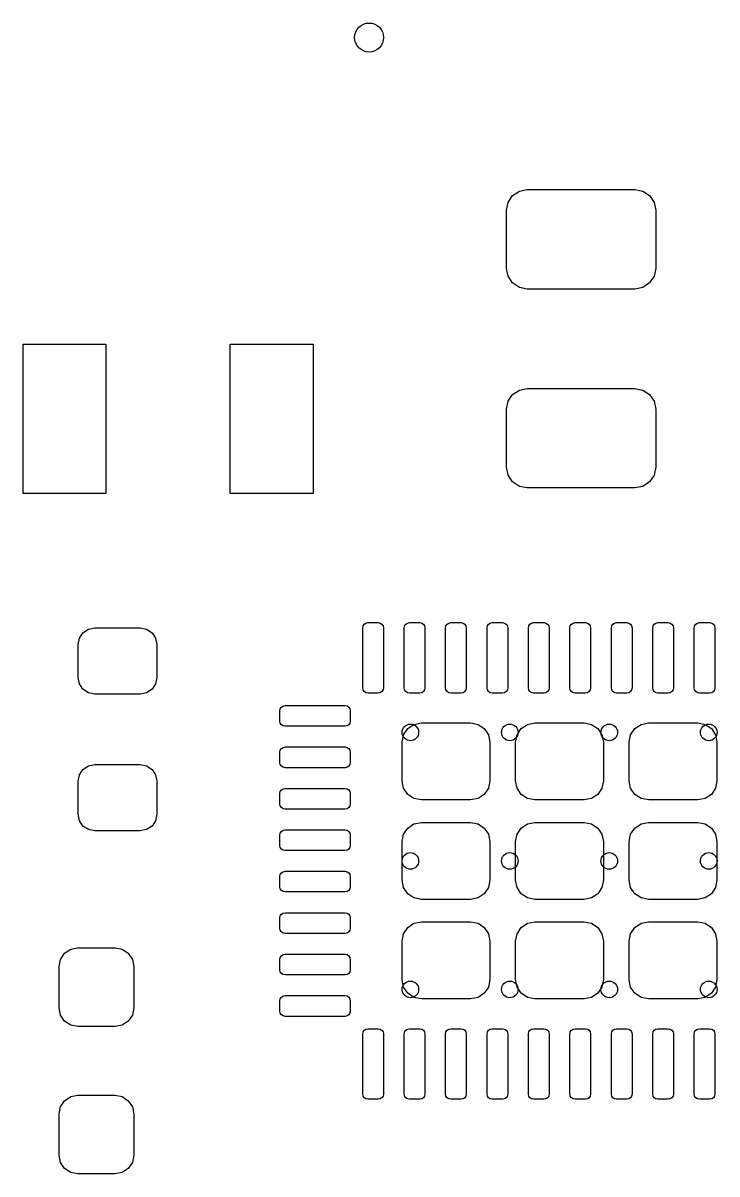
# Model space of a CAD drawing. Extents: x 4.96 to 6.65, y -4.14 to -2.94.
# Drawn here: x 5.266 to 5.596, y -3.489 to -2.943 of the extents above; entities that cross this region are included whole.
import ezdxf

# ---------------------------------------------------------------- set-up
doc = ezdxf.new("R2010")
doc.units = 0
doc.header["$MEASUREMENT"] = 0
doc.layers.add('BLACK', color=7, linetype='CONTINUOUS')

msp = doc.modelspace()

# ---------------------------------------------------------------- linework, layer by layer
at = {"layer": 'BLACK', "linetype": 'CONTINUOUS'}
for p, q in [((5.49901, -3.02476), (5.5022, -3.02263)), ((5.5022, -3.02263), (5.50597, -3.02188)), ((5.50597, -3.02188), (5.55715, -3.02188)), ((5.55715, -3.02188), (5.56092, -3.02263)), ((5.56092, -3.02263), (5.56411, -3.02476)), ((5.49613, -3.03172), (5.49688, -3.02796)), ((5.49688, -3.02796), (5.49901, -3.02476)), ((5.56411, -3.02476), (5.56624, -3.02796)), ((5.56624, -3.02796), (5.56699, -3.03172)), ((5.49613, -3.05928), (5.49613, -3.03172)), ((5.56699, -3.03172), (5.56699, -3.05928)), ((5.49688, -3.06305), (5.49613, -3.05928)), ((5.56699, -3.05928), (5.56624, -3.06305)), ((5.49901, -3.06624), (5.49688, -3.06305)), ((5.5022, -3.06838), (5.49901, -3.06624)), ((5.56411, -3.06624), (5.56092, -3.06838)), ((5.56624, -3.06305), (5.56411, -3.06624)), ((5.50597, -3.06913), (5.5022, -3.06838)), ((5.55715, -3.06913), (5.50597, -3.06913)), ((5.56092, -3.06838), (5.55715, -3.06913)), ((5.2664, -3.16618), (5.2664, -3.09531)), ((5.2664, -3.09531), (5.30577, -3.09531)), ((5.30577, -3.09531), (5.30577, -3.16618)), ((5.36483, -3.16618), (5.36483, -3.09531)), ((5.36483, -3.09531), (5.4042, -3.09531)), ((5.4042, -3.09531), (5.4042, -3.16618)), ((5.49688, -3.12245), (5.49901, -3.11925)), ((5.49901, -3.11925), (5.5022, -3.11712)), ((5.5022, -3.11712), (5.50597, -3.11637)), ((5.50597, -3.11637), (5.55715, -3.11637)), ((5.55715, -3.11637), (5.56092, -3.11712)), ((5.56092, -3.11712), (5.56411, -3.11925)), ((5.56411, -3.11925), (5.56624, -3.12245)), ((5.49613, -3.12621), (5.49688, -3.12245)), ((5.49613, -3.15377), (5.49613, -3.12621)), ((5.56624, -3.12245), (5.56699, -3.12621)), ((5.56699, -3.12621), (5.56699, -3.15377)), ((5.49688, -3.15754), (5.49613, -3.15377)), ((5.56699, -3.15377), (5.56624, -3.15754)), ((5.49901, -3.16073), (5.49688, -3.15754)), ((5.56624, -3.15754), (5.56411, -3.16073)), ((5.5022, -3.16286), (5.49901, -3.16073)), ((5.50597, -3.16361), (5.5022, -3.16286)), ((5.55715, -3.16361), (5.50597, -3.16361)), ((5.56092, -3.16286), (5.55715, -3.16361)), ((5.56411, -3.16073), (5.56092, -3.16286)), ((5.30577, -3.16618), (5.2664, -3.16618)), ((5.4042, -3.16618), (5.36483, -3.16618)), ((5.2949, -3.23235), (5.29746, -3.23064)), ((5.29746, -3.23064), (5.30047, -3.23004)), ((5.30047, -3.23004), (5.32213, -3.23004)), ((5.32213, -3.23004), (5.32514, -3.23064)), ((5.32514, -3.23064), (5.32769, -3.23235)), ((5.4278, -3.23002), (5.42798, -3.22908)), ((5.4278, -3.25856), (5.4278, -3.23002)), ((5.42798, -3.22908), (5.42852, -3.22828)), ((5.42852, -3.22828), (5.42931, -3.22775)), ((5.42931, -3.22775), (5.43026, -3.22756)), ((5.43026, -3.22756), (5.43518, -3.22756)), ((5.43518, -3.22756), (5.43612, -3.22775)), ((5.43612, -3.22775), (5.43692, -3.22828)), ((5.43692, -3.22828), (5.43745, -3.22908)), ((5.43745, -3.22908), (5.43764, -3.23002)), ((5.43764, -3.23002), (5.43764, -3.25856)), ((5.44748, -3.23002), (5.44767, -3.22908)), ((5.44748, -3.25856), (5.44748, -3.23002)), ((5.44767, -3.22908), (5.4482, -3.22828)), ((5.4482, -3.22828), (5.449, -3.22775)), ((5.449, -3.22775), (5.44994, -3.22756)), ((5.44994, -3.22756), (5.45486, -3.22756)), ((5.45486, -3.22756), (5.4558, -3.22775)), ((5.4558, -3.22775), (5.4566, -3.22828)), ((5.4566, -3.22828), (5.45714, -3.22908)), ((5.45714, -3.22908), (5.45732, -3.23002)), ((5.45732, -3.23002), (5.45732, -3.25856)), ((5.46717, -3.23002), (5.46735, -3.22908)), ((5.46717, -3.25856), (5.46717, -3.23002)), ((5.46735, -3.22908), (5.46789, -3.22828)), ((5.46789, -3.22828), (5.46868, -3.22775)), ((5.46868, -3.22775), (5.46963, -3.22756)), ((5.46963, -3.22756), (5.47455, -3.22756)), ((5.47455, -3.22756), (5.47549, -3.22775)), ((5.47549, -3.22775), (5.47629, -3.22828)), ((5.47629, -3.22828), (5.47682, -3.22908)), ((5.47682, -3.22908), (5.47701, -3.23002)), ((5.47701, -3.23002), (5.47701, -3.25856)), ((5.48685, -3.23002), (5.48704, -3.22908)), ((5.48685, -3.25856), (5.48685, -3.23002)), ((5.48704, -3.22908), (5.48757, -3.22828)), ((5.48757, -3.22828), (5.48837, -3.22775)), ((5.48837, -3.22775), (5.48931, -3.22756)), ((5.48931, -3.22756), (5.49423, -3.22756)), ((5.49423, -3.22756), (5.49517, -3.22775)), ((5.49517, -3.22775), (5.49597, -3.22828)), ((5.49597, -3.22828), (5.49651, -3.22908)), ((5.49651, -3.22908), (5.49669, -3.23002)), ((5.49669, -3.23002), (5.49669, -3.25856)), ((5.50654, -3.23002), (5.50672, -3.22908)), ((5.50654, -3.25856), (5.50654, -3.23002)), ((5.50672, -3.22908), (5.50726, -3.22828)), ((5.50726, -3.22828), (5.50805, -3.22775)), ((5.50805, -3.22775), (5.509, -3.22756)), ((5.509, -3.22756), (5.51392, -3.22756)), ((5.51392, -3.22756), (5.51486, -3.22775)), ((5.51486, -3.22775), (5.51566, -3.22828)), ((5.51566, -3.22828), (5.51619, -3.22908)), ((5.51619, -3.22908), (5.51638, -3.23002)), ((5.51638, -3.23002), (5.51638, -3.25856)), ((5.52622, -3.23002), (5.52641, -3.22908)), ((5.52622, -3.25856), (5.52622, -3.23002)), ((5.52641, -3.22908), (5.52694, -3.22828)), ((5.52694, -3.22828), (5.52774, -3.22775)), ((5.52774, -3.22775), (5.52868, -3.22756)), ((5.52868, -3.22756), (5.5336, -3.22756)), ((5.5336, -3.22756), (5.53454, -3.22775)), ((5.53454, -3.22775), (5.53534, -3.22828)), ((5.53534, -3.22828), (5.53588, -3.22908)), ((5.53588, -3.22908), (5.53606, -3.23002)), ((5.53606, -3.23002), (5.53606, -3.25856)), ((5.54591, -3.23002), (5.54609, -3.22908)), ((5.54591, -3.25856), (5.54591, -3.23002)), ((5.54609, -3.22908), (5.54663, -3.22828)), ((5.54663, -3.22828), (5.54742, -3.22775)), ((5.54742, -3.22775), (5.54837, -3.22756)), ((5.54837, -3.22756), (5.55329, -3.22756)), ((5.55329, -3.22756), (5.55423, -3.22775)), ((5.55423, -3.22775), (5.55503, -3.22828)), ((5.55503, -3.22828), (5.55556, -3.22908)), ((5.55556, -3.22908), (5.55575, -3.23002)), ((5.55575, -3.23002), (5.55575, -3.25856)), ((5.56559, -3.23002), (5.56578, -3.22908)), ((5.56559, -3.25856), (5.56559, -3.23002)), ((5.56578, -3.22908), (5.56631, -3.22828)), ((5.56631, -3.22828), (5.56711, -3.22775)), ((5.56711, -3.22775), (5.56805, -3.22756)), ((5.56805, -3.22756), (5.57297, -3.22756)), ((5.57297, -3.22756), (5.57391, -3.22775)), ((5.57391, -3.22775), (5.57471, -3.22828)), ((5.57471, -3.22828), (5.57525, -3.22908)), ((5.57525, -3.22908), (5.57543, -3.23002)), ((5.57543, -3.23002), (5.57543, -3.25856)), ((5.58528, -3.23002), (5.58546, -3.22908)), ((5.58528, -3.25856), (5.58528, -3.23002)), ((5.58546, -3.22908), (5.586, -3.22828)), ((5.586, -3.22828), (5.58679, -3.22775)), ((5.58679, -3.22775), (5.58774, -3.22756)), ((5.58774, -3.22756), (5.59266, -3.22756)), ((5.59266, -3.22756), (5.5936, -3.22775)), ((5.5936, -3.22775), (5.5944, -3.22828)), ((5.5944, -3.22828), (5.59493, -3.22908)), ((5.59493, -3.22908), (5.59512, -3.23002)), ((5.59512, -3.23002), (5.59512, -3.25856)), ((5.2926, -3.23791), (5.2932, -3.2349)), ((5.2932, -3.2349), (5.2949, -3.23235)), ((5.32769, -3.23235), (5.3294, -3.2349)), ((5.3294, -3.2349), (5.33, -3.23791)), ((5.2926, -3.25366), (5.2926, -3.23791)), ((5.33, -3.23791), (5.33, -3.25366)), ((5.2932, -3.25667), (5.2926, -3.25366)), ((5.2949, -3.25923), (5.2932, -3.25667)), ((5.3294, -3.25667), (5.32769, -3.25923)), ((5.33, -3.25366), (5.3294, -3.25667)), ((5.29746, -3.26094), (5.2949, -3.25923)), ((5.30047, -3.26154), (5.29746, -3.26094)), ((5.32213, -3.26154), (5.30047, -3.26154)), ((5.32514, -3.26094), (5.32213, -3.26154)), ((5.32769, -3.25923), (5.32514, -3.26094)), ((5.42798, -3.2595), (5.4278, -3.25856)), ((5.42852, -3.2603), (5.42798, -3.2595)), ((5.42931, -3.26084), (5.42852, -3.2603)), ((5.43026, -3.26102), (5.42931, -3.26084)), ((5.43518, -3.26102), (5.43026, -3.26102)), ((5.43612, -3.26084), (5.43518, -3.26102)), ((5.43692, -3.2603), (5.43612, -3.26084)), ((5.43745, -3.2595), (5.43692, -3.2603)), ((5.43764, -3.25856), (5.43745, -3.2595)), ((5.44767, -3.2595), (5.44748, -3.25856)), ((5.4482, -3.2603), (5.44767, -3.2595)), ((5.449, -3.26084), (5.4482, -3.2603)), ((5.44994, -3.26102), (5.449, -3.26084)), ((5.45486, -3.26102), (5.44994, -3.26102)), ((5.4558, -3.26084), (5.45486, -3.26102)), ((5.4566, -3.2603), (5.4558, -3.26084)), ((5.45714, -3.2595), (5.4566, -3.2603)), ((5.45732, -3.25856), (5.45714, -3.2595)), ((5.46735, -3.2595), (5.46717, -3.25856)), ((5.46789, -3.2603), (5.46735, -3.2595)), ((5.46868, -3.26084), (5.46789, -3.2603)), ((5.46963, -3.26102), (5.46868, -3.26084)), ((5.47455, -3.26102), (5.46963, -3.26102)), ((5.47549, -3.26084), (5.47455, -3.26102)), ((5.47629, -3.2603), (5.47549, -3.26084)), ((5.47682, -3.2595), (5.47629, -3.2603)), ((5.47701, -3.25856), (5.47682, -3.2595)), ((5.48704, -3.2595), (5.48685, -3.25856)), ((5.48757, -3.2603), (5.48704, -3.2595)), ((5.48837, -3.26084), (5.48757, -3.2603)), ((5.48931, -3.26102), (5.48837, -3.26084)), ((5.49423, -3.26102), (5.48931, -3.26102)), ((5.49517, -3.26084), (5.49423, -3.26102)), ((5.49597, -3.2603), (5.49517, -3.26084)), ((5.49651, -3.2595), (5.49597, -3.2603)), ((5.49669, -3.25856), (5.49651, -3.2595)), ((5.50672, -3.2595), (5.50654, -3.25856)), ((5.50726, -3.2603), (5.50672, -3.2595)), ((5.50805, -3.26084), (5.50726, -3.2603)), ((5.509, -3.26102), (5.50805, -3.26084)), ((5.51392, -3.26102), (5.509, -3.26102)), ((5.51486, -3.26084), (5.51392, -3.26102)), ((5.51566, -3.2603), (5.51486, -3.26084)), ((5.51619, -3.2595), (5.51566, -3.2603)), ((5.51638, -3.25856), (5.51619, -3.2595)), ((5.52641, -3.2595), (5.52622, -3.25856)), ((5.52694, -3.2603), (5.52641, -3.2595)), ((5.52774, -3.26084), (5.52694, -3.2603)), ((5.52868, -3.26102), (5.52774, -3.26084)), ((5.5336, -3.26102), (5.52868, -3.26102)), ((5.53454, -3.26084), (5.5336, -3.26102)), ((5.53534, -3.2603), (5.53454, -3.26084)), ((5.53588, -3.2595), (5.53534, -3.2603)), ((5.53606, -3.25856), (5.53588, -3.2595)), ((5.54609, -3.2595), (5.54591, -3.25856)), ((5.54663, -3.2603), (5.54609, -3.2595)), ((5.54742, -3.26084), (5.54663, -3.2603)), ((5.54837, -3.26102), (5.54742, -3.26084)), ((5.55329, -3.26102), (5.54837, -3.26102)), ((5.55423, -3.26084), (5.55329, -3.26102)), ((5.55503, -3.2603), (5.55423, -3.26084)), ((5.55556, -3.2595), (5.55503, -3.2603)), ((5.55575, -3.25856), (5.55556, -3.2595)), ((5.56578, -3.2595), (5.56559, -3.25856)), ((5.56631, -3.2603), (5.56578, -3.2595)), ((5.56711, -3.26084), (5.56631, -3.2603)), ((5.56805, -3.26102), (5.56711, -3.26084)), ((5.57297, -3.26102), (5.56805, -3.26102)), ((5.57391, -3.26084), (5.57297, -3.26102)), ((5.57471, -3.2603), (5.57391, -3.26084)), ((5.57525, -3.2595), (5.57471, -3.2603)), ((5.57543, -3.25856), (5.57525, -3.2595)), ((5.58546, -3.2595), (5.58528, -3.25856)), ((5.586, -3.2603), (5.58546, -3.2595)), ((5.58679, -3.26084), (5.586, -3.2603)), ((5.58774, -3.26102), (5.58679, -3.26084)), ((5.59266, -3.26102), (5.58774, -3.26102)), ((5.5936, -3.26084), (5.59266, -3.26102)), ((5.5944, -3.2603), (5.5936, -3.26084)), ((5.59493, -3.2595), (5.5944, -3.2603)), ((5.59512, -3.25856), (5.59493, -3.2595)), ((5.38843, -3.26939), (5.38861, -3.26845)), ((5.38861, -3.26845), (5.38915, -3.26765)), ((5.38915, -3.26765), (5.38994, -3.26712)), ((5.38994, -3.26712), (5.39089, -3.26693)), ((5.39089, -3.26693), (5.41943, -3.26693)), ((5.41943, -3.26693), (5.42037, -3.26712)), ((5.42037, -3.26712), (5.42117, -3.26765)), ((5.42117, -3.26765), (5.4217, -3.26845)), ((5.4217, -3.26845), (5.42189, -3.26939)), ((5.38843, -3.27431), (5.38843, -3.26939)), ((5.38861, -3.27525), (5.38843, -3.27431)), ((5.42189, -3.27431), (5.4217, -3.27525)), ((5.42189, -3.26939), (5.42189, -3.27431)), ((5.38915, -3.27605), (5.38861, -3.27525)), ((5.38994, -3.27658), (5.38915, -3.27605)), ((5.39089, -3.27677), (5.38994, -3.27658)), ((5.41943, -3.27677), (5.39089, -3.27677)), ((5.42037, -3.27658), (5.41943, -3.27677)), ((5.42117, -3.27605), (5.42037, -3.27658)), ((5.4217, -3.27525), (5.42117, -3.27605)), ((5.44719, -3.28085), (5.44918, -3.27788)), ((5.44918, -3.27788), (5.45215, -3.27589)), ((5.45215, -3.27589), (5.45565, -3.2752)), ((5.45565, -3.2752), (5.47907, -3.2752)), ((5.47907, -3.2752), (5.48258, -3.27589)), ((5.48258, -3.27589), (5.48555, -3.27788)), ((5.48555, -3.27788), (5.48753, -3.28085)), ((5.50113, -3.28085), (5.50311, -3.27788)), ((5.50311, -3.27788), (5.50608, -3.27589)), ((5.50608, -3.27589), (5.50959, -3.2752)), ((5.50959, -3.2752), (5.53301, -3.2752)), ((5.53301, -3.2752), (5.53651, -3.27589)), ((5.53651, -3.27589), (5.53948, -3.27788)), ((5.53948, -3.27788), (5.54147, -3.28085)), ((5.55507, -3.28085), (5.55705, -3.27788)), ((5.55705, -3.27788), (5.56002, -3.27589)), ((5.56002, -3.27589), (5.56352, -3.2752)), ((5.56352, -3.2752), (5.58695, -3.2752)), ((5.58695, -3.2752), (5.59045, -3.27589)), ((5.59045, -3.27589), (5.59342, -3.27788)), ((5.59342, -3.27788), (5.59541, -3.28085)), ((5.4465, -3.28435), (5.44719, -3.28085)), ((5.4465, -3.30266), (5.4465, -3.28435)), ((5.48753, -3.28085), (5.48823, -3.28435)), ((5.48823, -3.28435), (5.48823, -3.30266)), ((5.50043, -3.28435), (5.50113, -3.28085)), ((5.50043, -3.30266), (5.50043, -3.28435)), ((5.54147, -3.28085), (5.54217, -3.28435)), ((5.54217, -3.28435), (5.54217, -3.30266)), ((5.55437, -3.28435), (5.55507, -3.28085)), ((5.55437, -3.30266), (5.55437, -3.28435)), ((5.59541, -3.28085), (5.5961, -3.28435)), ((5.5961, -3.28435), (5.5961, -3.30266)), ((5.38843, -3.28907), (5.38861, -3.28813)), ((5.38843, -3.294), (5.38843, -3.28907)), ((5.38861, -3.28813), (5.38915, -3.28733)), ((5.38915, -3.28733), (5.38994, -3.2868)), ((5.38994, -3.2868), (5.39089, -3.28661)), ((5.39089, -3.28661), (5.41943, -3.28661)), ((5.41943, -3.28661), (5.42037, -3.2868)), ((5.42037, -3.2868), (5.42117, -3.28733)), ((5.42117, -3.28733), (5.4217, -3.28813)), ((5.4217, -3.28813), (5.42189, -3.28907)), ((5.42189, -3.28907), (5.42189, -3.294)), ((5.2949, -3.29731), (5.29746, -3.2956)), ((5.29746, -3.2956), (5.30047, -3.295)), ((5.30047, -3.295), (5.32213, -3.295)), ((5.32213, -3.295), (5.32514, -3.2956)), ((5.32514, -3.2956), (5.32769, -3.29731)), ((5.38861, -3.29494), (5.38843, -3.294)), ((5.38915, -3.29574), (5.38861, -3.29494)), ((5.38994, -3.29627), (5.38915, -3.29574)), ((5.39089, -3.29646), (5.38994, -3.29627)), ((5.41943, -3.29646), (5.39089, -3.29646)), ((5.42037, -3.29627), (5.41943, -3.29646)), ((5.42117, -3.29574), (5.42037, -3.29627)), ((5.4217, -3.29494), (5.42117, -3.29574)), ((5.42189, -3.294), (5.4217, -3.29494)), ((5.2926, -3.30287), (5.2932, -3.29986)), ((5.2932, -3.29986), (5.2949, -3.29731)), ((5.32769, -3.29731), (5.3294, -3.29986)), ((5.3294, -3.29986), (5.33, -3.30287)), ((5.2926, -3.31862), (5.2926, -3.30287)), ((5.33, -3.30287), (5.33, -3.31862)), ((5.38861, -3.30782), (5.38915, -3.30702)), ((5.38915, -3.30702), (5.38994, -3.30649)), ((5.38994, -3.30649), (5.39089, -3.3063)), ((5.39089, -3.3063), (5.41943, -3.3063)), ((5.41943, -3.3063), (5.42037, -3.30649)), ((5.42037, -3.30649), (5.42117, -3.30702)), ((5.42117, -3.30702), (5.4217, -3.30782)), ((5.44719, -3.30616), (5.4465, -3.30266)), ((5.44918, -3.30913), (5.44719, -3.30616)), ((5.48753, -3.30616), (5.48555, -3.30913)), ((5.48823, -3.30266), (5.48753, -3.30616)), ((5.50113, -3.30616), (5.50043, -3.30266)), ((5.50311, -3.30913), (5.50113, -3.30616)), ((5.54147, -3.30616), (5.53948, -3.30913)), ((5.54217, -3.30266), (5.54147, -3.30616)), ((5.55507, -3.30616), (5.55437, -3.30266)), ((5.55705, -3.30913), (5.55507, -3.30616)), ((5.59541, -3.30616), (5.59342, -3.30913)), ((5.5961, -3.30266), (5.59541, -3.30616)), ((5.38843, -3.30876), (5.38861, -3.30782)), ((5.38843, -3.31368), (5.38843, -3.30876)), ((5.4217, -3.30782), (5.42189, -3.30876)), ((5.42189, -3.30876), (5.42189, -3.31368)), ((5.45215, -3.31111), (5.44918, -3.30913)), ((5.45565, -3.31181), (5.45215, -3.31111)), ((5.47907, -3.31181), (5.45565, -3.31181)), ((5.48258, -3.31111), (5.47907, -3.31181)), ((5.48555, -3.30913), (5.48258, -3.31111)), ((5.50608, -3.31111), (5.50311, -3.30913)), ((5.50959, -3.31181), (5.50608, -3.31111)), ((5.53301, -3.31181), (5.50959, -3.31181)), ((5.53651, -3.31111), (5.53301, -3.31181)), ((5.53948, -3.30913), (5.53651, -3.31111)), ((5.56002, -3.31111), (5.55705, -3.30913)), ((5.56352, -3.31181), (5.56002, -3.31111)), ((5.58695, -3.31181), (5.56352, -3.31181)), ((5.59045, -3.31111), (5.58695, -3.31181)), ((5.59342, -3.30913), (5.59045, -3.31111)), ((5.38861, -3.31462), (5.38843, -3.31368)), ((5.38915, -3.31542), (5.38861, -3.31462)), ((5.38994, -3.31595), (5.38915, -3.31542)), ((5.39089, -3.31614), (5.38994, -3.31595)), ((5.41943, -3.31614), (5.39089, -3.31614)), ((5.42037, -3.31595), (5.41943, -3.31614)), ((5.42117, -3.31542), (5.42037, -3.31595)), ((5.4217, -3.31462), (5.42117, -3.31542)), ((5.42189, -3.31368), (5.4217, -3.31462)), ((5.2932, -3.32164), (5.2926, -3.31862)), ((5.2949, -3.32419), (5.2932, -3.32164)), ((5.3294, -3.32164), (5.32769, -3.32419)), ((5.33, -3.31862), (5.3294, -3.32164)), ((5.44918, -3.32512), (5.45215, -3.32314)), ((5.45215, -3.32314), (5.45565, -3.32244)), ((5.45565, -3.32244), (5.47907, -3.32244)), ((5.47907, -3.32244), (5.48258, -3.32314)), ((5.48258, -3.32314), (5.48555, -3.32512)), ((5.50311, -3.32512), (5.50608, -3.32314)), ((5.50608, -3.32314), (5.50959, -3.32244)), ((5.50959, -3.32244), (5.53301, -3.32244)), ((5.53301, -3.32244), (5.53651, -3.32314)), ((5.53651, -3.32314), (5.53948, -3.32512)), ((5.55705, -3.32512), (5.56002, -3.32314)), ((5.56002, -3.32314), (5.56352, -3.32244)), ((5.56352, -3.32244), (5.58695, -3.32244)), ((5.58695, -3.32244), (5.59045, -3.32314)), ((5.59045, -3.32314), (5.59342, -3.32512)), ((5.29746, -3.3259), (5.2949, -3.32419)), ((5.30047, -3.3265), (5.29746, -3.3259)), ((5.32213, -3.3265), (5.30047, -3.3265)), ((5.32514, -3.3259), (5.32213, -3.3265)), ((5.32769, -3.32419), (5.32514, -3.3259)), ((5.38843, -3.32844), (5.38861, -3.3275)), ((5.38843, -3.33337), (5.38843, -3.32844)), ((5.38861, -3.3275), (5.38915, -3.3267)), ((5.38915, -3.3267), (5.38994, -3.32617)), ((5.38994, -3.32617), (5.39089, -3.32598)), ((5.39089, -3.32598), (5.41943, -3.32598)), ((5.41943, -3.32598), (5.42037, -3.32617)), ((5.42037, -3.32617), (5.42117, -3.3267)), ((5.42117, -3.3267), (5.4217, -3.3275)), ((5.4217, -3.3275), (5.42189, -3.32844)), ((5.42189, -3.32844), (5.42189, -3.33337)), ((5.4465, -3.33159), (5.44719, -3.32809)), ((5.44719, -3.32809), (5.44918, -3.32512)), ((5.48555, -3.32512), (5.48753, -3.32809)), ((5.48753, -3.32809), (5.48823, -3.33159)), ((5.50043, -3.33159), (5.50113, -3.32809)), ((5.50113, -3.32809), (5.50311, -3.32512)), ((5.53948, -3.32512), (5.54147, -3.32809)), ((5.54147, -3.32809), (5.54217, -3.33159)), ((5.55437, -3.33159), (5.55507, -3.32809)), ((5.55507, -3.32809), (5.55705, -3.32512)), ((5.59342, -3.32512), (5.59541, -3.32809)), ((5.59541, -3.32809), (5.5961, -3.33159)), ((5.38861, -3.33431), (5.38843, -3.33337)), ((5.38915, -3.33511), (5.38861, -3.33431)), ((5.4217, -3.33431), (5.42117, -3.33511)), ((5.42189, -3.33337), (5.4217, -3.33431)), ((5.4465, -3.3499), (5.4465, -3.33159)), ((5.48823, -3.33159), (5.48823, -3.3499)), ((5.50043, -3.3499), (5.50043, -3.33159)), ((5.54217, -3.33159), (5.54217, -3.3499)), ((5.55437, -3.3499), (5.55437, -3.33159)), ((5.5961, -3.33159), (5.5961, -3.3499)), ((5.38994, -3.33564), (5.38915, -3.33511)), ((5.39089, -3.33583), (5.38994, -3.33564)), ((5.41943, -3.33583), (5.39089, -3.33583)), ((5.42037, -3.33564), (5.41943, -3.33583)), ((5.42117, -3.33511), (5.42037, -3.33564)), ((5.38994, -3.34586), (5.39089, -3.34567)), ((5.39089, -3.34567), (5.41943, -3.34567)), ((5.41943, -3.34567), (5.42037, -3.34586)), ((5.38843, -3.34813), (5.38861, -3.34719)), ((5.38843, -3.35305), (5.38843, -3.34813)), ((5.38861, -3.34719), (5.38915, -3.34639)), ((5.38915, -3.34639), (5.38994, -3.34586)), ((5.42037, -3.34586), (5.42117, -3.34639)), ((5.42117, -3.34639), (5.4217, -3.34719)), ((5.4217, -3.34719), (5.42189, -3.34813)), ((5.42189, -3.34813), (5.42189, -3.35305)), ((5.44719, -3.3534), (5.4465, -3.3499)), ((5.48823, -3.3499), (5.48753, -3.3534)), ((5.50113, -3.3534), (5.50043, -3.3499)), ((5.54217, -3.3499), (5.54147, -3.3534)), ((5.55507, -3.3534), (5.55437, -3.3499)), ((5.5961, -3.3499), (5.59541, -3.3534)), ((5.38861, -3.35399), (5.38843, -3.35305)), ((5.38915, -3.35479), (5.38861, -3.35399)), ((5.38994, -3.35532), (5.38915, -3.35479)), ((5.39089, -3.35551), (5.38994, -3.35532)), ((5.41943, -3.35551), (5.39089, -3.35551)), ((5.42037, -3.35532), (5.41943, -3.35551)), ((5.42117, -3.35479), (5.42037, -3.35532)), ((5.4217, -3.35399), (5.42117, -3.35479)), ((5.42189, -3.35305), (5.4217, -3.35399)), ((5.44918, -3.35637), (5.44719, -3.3534)), ((5.45215, -3.35836), (5.44918, -3.35637)), ((5.48555, -3.35637), (5.48258, -3.35836)), ((5.48753, -3.3534), (5.48555, -3.35637)), ((5.50311, -3.35637), (5.50113, -3.3534)), ((5.50608, -3.35836), (5.50311, -3.35637)), ((5.53948, -3.35637), (5.53651, -3.35836)), ((5.54147, -3.3534), (5.53948, -3.35637)), ((5.55705, -3.35637), (5.55507, -3.3534)), ((5.56002, -3.35836), (5.55705, -3.35637)), ((5.59342, -3.35637), (5.59045, -3.35836)), ((5.59541, -3.3534), (5.59342, -3.35637)), ((5.45565, -3.35906), (5.45215, -3.35836)), ((5.47907, -3.35906), (5.45565, -3.35906)), ((5.48258, -3.35836), (5.47907, -3.35906)), ((5.50959, -3.35906), (5.50608, -3.35836)), ((5.53301, -3.35906), (5.50959, -3.35906)), ((5.53651, -3.35836), (5.53301, -3.35906)), ((5.56352, -3.35906), (5.56002, -3.35836)), ((5.58695, -3.35906), (5.56352, -3.35906)), ((5.59045, -3.35836), (5.58695, -3.35906)), ((5.38843, -3.36781), (5.38861, -3.36687)), ((5.38861, -3.36687), (5.38915, -3.36608)), ((5.38915, -3.36608), (5.38994, -3.36554)), ((5.38994, -3.36554), (5.39089, -3.36535)), ((5.39089, -3.36535), (5.41943, -3.36535)), ((5.41943, -3.36535), (5.42037, -3.36554)), ((5.42037, -3.36554), (5.42117, -3.36608)), ((5.42117, -3.36608), (5.4217, -3.36687)), ((5.4217, -3.36687), (5.42189, -3.36781)), ((5.38843, -3.37274), (5.38843, -3.36781)), ((5.38861, -3.37368), (5.38843, -3.37274)), ((5.42189, -3.37274), (5.4217, -3.37368)), ((5.42189, -3.36781), (5.42189, -3.37274)), ((5.44719, -3.37534), (5.44918, -3.37237)), ((5.44918, -3.37237), (5.45215, -3.37038)), ((5.45215, -3.37038), (5.45565, -3.36969)), ((5.45565, -3.36969), (5.47907, -3.36969)), ((5.47907, -3.36969), (5.48258, -3.37038)), ((5.48258, -3.37038), (5.48555, -3.37237)), ((5.48555, -3.37237), (5.48753, -3.37534)), ((5.50113, -3.37534), (5.50311, -3.37237)), ((5.50311, -3.37237), (5.50608, -3.37038)), ((5.50608, -3.37038), (5.50959, -3.36969)), ((5.50959, -3.36969), (5.53301, -3.36969)), ((5.53301, -3.36969), (5.53651, -3.37038)), ((5.53651, -3.37038), (5.53948, -3.37237)), ((5.53948, -3.37237), (5.54147, -3.37534)), ((5.55507, -3.37534), (5.55705, -3.37237)), ((5.55705, -3.37237), (5.56002, -3.37038)), ((5.56002, -3.37038), (5.56352, -3.36969)), ((5.56352, -3.36969), (5.58695, -3.36969)), ((5.58695, -3.36969), (5.59045, -3.37038)), ((5.59045, -3.37038), (5.59342, -3.37237)), ((5.59342, -3.37237), (5.59541, -3.37534)), ((5.38915, -3.37448), (5.38861, -3.37368)), ((5.38994, -3.37501), (5.38915, -3.37448)), ((5.39089, -3.3752), (5.38994, -3.37501)), ((5.41943, -3.3752), (5.39089, -3.3752)), ((5.42037, -3.37501), (5.41943, -3.3752)), ((5.42117, -3.37448), (5.42037, -3.37501)), ((5.4217, -3.37368), (5.42117, -3.37448)), ((5.4465, -3.37884), (5.44719, -3.37534)), ((5.48753, -3.37534), (5.48823, -3.37884)), ((5.50043, -3.37884), (5.50113, -3.37534)), ((5.54147, -3.37534), (5.54217, -3.37884)), ((5.55437, -3.37884), (5.55507, -3.37534)), ((5.59541, -3.37534), (5.5961, -3.37884)), ((5.28618, -3.38464), (5.28905, -3.38272)), ((5.28905, -3.38272), (5.29244, -3.38205)), ((5.29244, -3.38205), (5.31016, -3.38205)), ((5.31016, -3.38205), (5.31355, -3.38272)), ((5.31355, -3.38272), (5.31642, -3.38464)), ((5.4465, -3.39715), (5.4465, -3.37884)), ((5.48823, -3.37884), (5.48823, -3.39715)), ((5.50043, -3.39715), (5.50043, -3.37884)), ((5.54217, -3.37884), (5.54217, -3.39715)), ((5.55437, -3.39715), (5.55437, -3.37884)), ((5.5961, -3.37884), (5.5961, -3.39715)), ((5.28358, -3.39091), (5.28426, -3.38752)), ((5.28426, -3.38752), (5.28618, -3.38464)), ((5.31642, -3.38464), (5.31834, -3.38752)), ((5.31834, -3.38752), (5.31902, -3.39091)), ((5.38843, -3.3875), (5.38861, -3.38656)), ((5.38843, -3.39242), (5.38843, -3.3875)), ((5.38861, -3.38656), (5.38915, -3.38576)), ((5.38915, -3.38576), (5.38994, -3.38523)), ((5.38994, -3.38523), (5.39089, -3.38504)), ((5.39089, -3.38504), (5.41943, -3.38504)), ((5.41943, -3.38504), (5.42037, -3.38523)), ((5.42037, -3.38523), (5.42117, -3.38576)), ((5.42117, -3.38576), (5.4217, -3.38656)), ((5.4217, -3.38656), (5.42189, -3.3875)), ((5.42189, -3.3875), (5.42189, -3.39242)), ((5.28358, -3.41059), (5.28358, -3.39091)), ((5.31902, -3.39091), (5.31902, -3.41059)), ((5.38861, -3.39336), (5.38843, -3.39242)), ((5.38915, -3.39416), (5.38861, -3.39336)), ((5.38994, -3.39469), (5.38915, -3.39416)), ((5.39089, -3.39488), (5.38994, -3.39469)), ((5.41943, -3.39488), (5.39089, -3.39488)), ((5.42037, -3.39469), (5.41943, -3.39488)), ((5.42117, -3.39416), (5.42037, -3.39469)), ((5.4217, -3.39336), (5.42117, -3.39416)), ((5.42189, -3.39242), (5.4217, -3.39336)), ((5.44719, -3.40065), (5.4465, -3.39715)), ((5.48823, -3.39715), (5.48753, -3.40065)), ((5.50113, -3.40065), (5.50043, -3.39715)), ((5.54217, -3.39715), (5.54147, -3.40065)), ((5.55507, -3.40065), (5.55437, -3.39715)), ((5.5961, -3.39715), (5.59541, -3.40065)), ((5.38861, -3.40624), (5.38915, -3.40545)), ((5.38915, -3.40545), (5.38994, -3.40491)), ((5.38994, -3.40491), (5.39089, -3.40472)), ((5.39089, -3.40472), (5.41943, -3.40472)), ((5.41943, -3.40472), (5.42037, -3.40491)), ((5.42037, -3.40491), (5.42117, -3.40545)), ((5.42117, -3.40545), (5.4217, -3.40624)), ((5.44918, -3.40362), (5.44719, -3.40065)), ((5.45215, -3.4056), (5.44918, -3.40362)), ((5.45565, -3.4063), (5.45215, -3.4056)), ((5.48258, -3.4056), (5.47907, -3.4063)), ((5.48555, -3.40362), (5.48258, -3.4056)), ((5.48753, -3.40065), (5.48555, -3.40362)), ((5.50311, -3.40362), (5.50113, -3.40065)), ((5.50608, -3.4056), (5.50311, -3.40362)), ((5.50959, -3.4063), (5.50608, -3.4056)), ((5.53651, -3.4056), (5.53301, -3.4063)), ((5.53948, -3.40362), (5.53651, -3.4056)), ((5.54147, -3.40065), (5.53948, -3.40362)), ((5.55705, -3.40362), (5.55507, -3.40065)), ((5.56002, -3.4056), (5.55705, -3.40362)), ((5.56352, -3.4063), (5.56002, -3.4056)), ((5.59045, -3.4056), (5.58695, -3.4063)), ((5.59342, -3.40362), (5.59045, -3.4056)), ((5.59541, -3.40065), (5.59342, -3.40362)), ((5.28426, -3.41398), (5.28358, -3.41059)), ((5.31902, -3.41059), (5.31834, -3.41398)), ((5.38843, -3.40719), (5.38861, -3.40624)), ((5.38843, -3.41211), (5.38843, -3.40719)), ((5.4217, -3.40624), (5.42189, -3.40719)), ((5.42189, -3.40719), (5.42189, -3.41211)), ((5.47907, -3.4063), (5.45565, -3.4063)), ((5.53301, -3.4063), (5.50959, -3.4063)), ((5.58695, -3.4063), (5.56352, -3.4063)), ((5.28618, -3.41685), (5.28426, -3.41398)), ((5.31834, -3.41398), (5.31642, -3.41685)), ((5.38861, -3.41305), (5.38843, -3.41211)), ((5.38915, -3.41385), (5.38861, -3.41305)), ((5.38994, -3.41438), (5.38915, -3.41385)), ((5.39089, -3.41457), (5.38994, -3.41438)), ((5.41943, -3.41457), (5.39089, -3.41457)), ((5.42037, -3.41438), (5.41943, -3.41457)), ((5.42117, -3.41385), (5.42037, -3.41438)), ((5.4217, -3.41305), (5.42117, -3.41385)), ((5.42189, -3.41211), (5.4217, -3.41305)), ((5.28905, -3.41877), (5.28618, -3.41685)), ((5.29244, -3.41945), (5.28905, -3.41877)), ((5.31016, -3.41945), (5.29244, -3.41945)), ((5.31355, -3.41877), (5.31016, -3.41945)), ((5.31642, -3.41685), (5.31355, -3.41877)), ((5.4278, -3.42293), (5.42798, -3.42199)), ((5.42798, -3.42199), (5.42852, -3.42119)), ((5.42852, -3.42119), (5.42931, -3.42066)), ((5.42931, -3.42066), (5.43026, -3.42047)), ((5.43026, -3.42047), (5.43518, -3.42047)), ((5.43518, -3.42047), (5.43612, -3.42066)), ((5.43612, -3.42066), (5.43692, -3.42119)), ((5.43692, -3.42119), (5.43745, -3.42199)), ((5.43745, -3.42199), (5.43764, -3.42293)), ((5.44748, -3.42293), (5.44767, -3.42199)), ((5.44767, -3.42199), (5.4482, -3.42119)), ((5.4482, -3.42119), (5.449, -3.42066)), ((5.449, -3.42066), (5.44994, -3.42047)), ((5.44994, -3.42047), (5.45486, -3.42047)), ((5.45486, -3.42047), (5.4558, -3.42066)), ((5.4558, -3.42066), (5.4566, -3.42119)), ((5.4566, -3.42119), (5.45714, -3.42199)), ((5.45714, -3.42199), (5.45732, -3.42293)), ((5.46717, -3.42293), (5.46735, -3.42199)), ((5.46735, -3.42199), (5.46789, -3.42119)), ((5.46789, -3.42119), (5.46868, -3.42066)), ((5.46868, -3.42066), (5.46963, -3.42047)), ((5.46963, -3.42047), (5.47455, -3.42047)), ((5.47455, -3.42047), (5.47549, -3.42066)), ((5.47549, -3.42066), (5.47629, -3.42119)), ((5.47629, -3.42119), (5.47682, -3.42199)), ((5.47682, -3.42199), (5.47701, -3.42293)), ((5.48685, -3.42293), (5.48704, -3.42199)), ((5.48704, -3.42199), (5.48757, -3.42119)), ((5.48757, -3.42119), (5.48837, -3.42066)), ((5.48837, -3.42066), (5.48931, -3.42047)), ((5.48931, -3.42047), (5.49423, -3.42047)), ((5.49423, -3.42047), (5.49517, -3.42066)), ((5.49517, -3.42066), (5.49597, -3.42119)), ((5.49597, -3.42119), (5.49651, -3.42199)), ((5.49651, -3.42199), (5.49669, -3.42293)), ((5.50654, -3.42293), (5.50672, -3.42199)), ((5.50672, -3.42199), (5.50726, -3.42119)), ((5.50726, -3.42119), (5.50805, -3.42066)), ((5.50805, -3.42066), (5.509, -3.42047)), ((5.509, -3.42047), (5.51392, -3.42047)), ((5.51392, -3.42047), (5.51486, -3.42066)), ((5.51486, -3.42066), (5.51566, -3.42119)), ((5.51566, -3.42119), (5.51619, -3.42199)), ((5.51619, -3.42199), (5.51638, -3.42293)), ((5.52622, -3.42293), (5.52641, -3.42199)), ((5.52641, -3.42199), (5.52694, -3.42119)), ((5.52694, -3.42119), (5.52774, -3.42066)), ((5.52774, -3.42066), (5.52868, -3.42047)), ((5.52868, -3.42047), (5.5336, -3.42047)), ((5.5336, -3.42047), (5.53454, -3.42066)), ((5.53454, -3.42066), (5.53534, -3.42119)), ((5.53534, -3.42119), (5.53588, -3.42199)), ((5.53588, -3.42199), (5.53606, -3.42293)), ((5.54591, -3.42293), (5.54609, -3.42199)), ((5.54609, -3.42199), (5.54663, -3.42119)), ((5.54663, -3.42119), (5.54742, -3.42066)), ((5.54742, -3.42066), (5.54837, -3.42047)), ((5.54837, -3.42047), (5.55329, -3.42047)), ((5.55329, -3.42047), (5.55423, -3.42066)), ((5.55423, -3.42066), (5.55503, -3.42119)), ((5.55503, -3.42119), (5.55556, -3.42199)), ((5.55556, -3.42199), (5.55575, -3.42293)), ((5.56559, -3.42293), (5.56578, -3.42199)), ((5.56578, -3.42199), (5.56631, -3.42119)), ((5.56631, -3.42119), (5.56711, -3.42066)), ((5.56711, -3.42066), (5.56805, -3.42047)), ((5.56805, -3.42047), (5.57297, -3.42047)), ((5.57297, -3.42047), (5.57391, -3.42066)), ((5.57391, -3.42066), (5.57471, -3.42119)), ((5.57471, -3.42119), (5.57525, -3.42199)), ((5.57525, -3.42199), (5.57543, -3.42293)), ((5.58528, -3.42293), (5.58546, -3.42199)), ((5.58546, -3.42199), (5.586, -3.42119)), ((5.586, -3.42119), (5.58679, -3.42066)), ((5.58679, -3.42066), (5.58774, -3.42047)), ((5.58774, -3.42047), (5.59266, -3.42047)), ((5.59266, -3.42047), (5.5936, -3.42066)), ((5.5936, -3.42066), (5.5944, -3.42119)), ((5.5944, -3.42119), (5.59493, -3.42199)), ((5.59493, -3.42199), (5.59512, -3.42293)), ((5.4278, -3.45148), (5.4278, -3.42293)), ((5.43764, -3.42293), (5.43764, -3.45148)), ((5.44748, -3.45148), (5.44748, -3.42293)), ((5.45732, -3.42293), (5.45732, -3.45148)), ((5.46717, -3.45148), (5.46717, -3.42293)), ((5.47701, -3.42293), (5.47701, -3.45148)), ((5.48685, -3.45148), (5.48685, -3.42293)), ((5.49669, -3.42293), (5.49669, -3.45148)), ((5.50654, -3.45148), (5.50654, -3.42293)), ((5.51638, -3.42293), (5.51638, -3.45148)), ((5.52622, -3.45148), (5.52622, -3.42293)), ((5.53606, -3.42293), (5.53606, -3.45148)), ((5.54591, -3.45148), (5.54591, -3.42293)), ((5.55575, -3.42293), (5.55575, -3.45148)), ((5.56559, -3.45148), (5.56559, -3.42293)), ((5.57543, -3.42293), (5.57543, -3.45148)), ((5.58528, -3.45148), (5.58528, -3.42293)), ((5.59512, -3.42293), (5.59512, -3.45148)), ((5.28426, -3.45752), (5.28618, -3.45464)), ((5.28618, -3.45464), (5.28905, -3.45272)), ((5.28905, -3.45272), (5.29244, -3.45205)), ((5.29244, -3.45205), (5.31016, -3.45205)), ((5.31016, -3.45205), (5.31355, -3.45272)), ((5.31355, -3.45272), (5.31642, -3.45464)), ((5.31642, -3.45464), (5.31834, -3.45752)), ((5.42798, -3.45242), (5.4278, -3.45148)), ((5.42852, -3.45322), (5.42798, -3.45242)), ((5.42931, -3.45375), (5.42852, -3.45322)), ((5.43026, -3.45394), (5.42931, -3.45375)), ((5.43518, -3.45394), (5.43026, -3.45394)), ((5.43612, -3.45375), (5.43518, -3.45394)), ((5.43692, -3.45322), (5.43612, -3.45375)), ((5.43745, -3.45242), (5.43692, -3.45322)), ((5.43764, -3.45148), (5.43745, -3.45242)), ((5.44767, -3.45242), (5.44748, -3.45148)), ((5.4482, -3.45322), (5.44767, -3.45242)), ((5.449, -3.45375), (5.4482, -3.45322)), ((5.44994, -3.45394), (5.449, -3.45375)), ((5.45486, -3.45394), (5.44994, -3.45394)), ((5.4558, -3.45375), (5.45486, -3.45394)), ((5.4566, -3.45322), (5.4558, -3.45375)), ((5.45714, -3.45242), (5.4566, -3.45322)), ((5.45732, -3.45148), (5.45714, -3.45242)), ((5.46735, -3.45242), (5.46717, -3.45148)), ((5.46789, -3.45322), (5.46735, -3.45242)), ((5.46868, -3.45375), (5.46789, -3.45322)), ((5.46963, -3.45394), (5.46868, -3.45375)), ((5.47455, -3.45394), (5.46963, -3.45394)), ((5.47549, -3.45375), (5.47455, -3.45394)), ((5.47629, -3.45322), (5.47549, -3.45375)), ((5.47682, -3.45242), (5.47629, -3.45322)), ((5.47701, -3.45148), (5.47682, -3.45242)), ((5.48704, -3.45242), (5.48685, -3.45148)), ((5.48757, -3.45322), (5.48704, -3.45242)), ((5.48837, -3.45375), (5.48757, -3.45322)), ((5.48931, -3.45394), (5.48837, -3.45375)), ((5.49423, -3.45394), (5.48931, -3.45394)), ((5.49517, -3.45375), (5.49423, -3.45394)), ((5.49597, -3.45322), (5.49517, -3.45375)), ((5.49651, -3.45242), (5.49597, -3.45322)), ((5.49669, -3.45148), (5.49651, -3.45242)), ((5.50672, -3.45242), (5.50654, -3.45148)), ((5.50726, -3.45322), (5.50672, -3.45242)), ((5.50805, -3.45375), (5.50726, -3.45322)), ((5.509, -3.45394), (5.50805, -3.45375)), ((5.51392, -3.45394), (5.509, -3.45394)), ((5.51486, -3.45375), (5.51392, -3.45394)), ((5.51566, -3.45322), (5.51486, -3.45375)), ((5.51619, -3.45242), (5.51566, -3.45322)), ((5.51638, -3.45148), (5.51619, -3.45242)), ((5.52641, -3.45242), (5.52622, -3.45148)), ((5.52694, -3.45322), (5.52641, -3.45242)), ((5.52774, -3.45375), (5.52694, -3.45322)), ((5.52868, -3.45394), (5.52774, -3.45375)), ((5.5336, -3.45394), (5.52868, -3.45394)), ((5.53454, -3.45375), (5.5336, -3.45394)), ((5.53534, -3.45322), (5.53454, -3.45375)), ((5.53588, -3.45242), (5.53534, -3.45322)), ((5.53606, -3.45148), (5.53588, -3.45242)), ((5.54609, -3.45242), (5.54591, -3.45148)), ((5.54663, -3.45322), (5.54609, -3.45242)), ((5.54742, -3.45375), (5.54663, -3.45322)), ((5.54837, -3.45394), (5.54742, -3.45375)), ((5.55329, -3.45394), (5.54837, -3.45394)), ((5.55423, -3.45375), (5.55329, -3.45394)), ((5.55503, -3.45322), (5.55423, -3.45375)), ((5.55556, -3.45242), (5.55503, -3.45322)), ((5.55575, -3.45148), (5.55556, -3.45242)), ((5.56578, -3.45242), (5.56559, -3.45148)), ((5.56631, -3.45322), (5.56578, -3.45242)), ((5.56711, -3.45375), (5.56631, -3.45322)), ((5.56805, -3.45394), (5.56711, -3.45375)), ((5.57297, -3.45394), (5.56805, -3.45394)), ((5.57391, -3.45375), (5.57297, -3.45394)), ((5.57471, -3.45322), (5.57391, -3.45375)), ((5.57525, -3.45242), (5.57471, -3.45322)), ((5.57543, -3.45148), (5.57525, -3.45242)), ((5.58546, -3.45242), (5.58528, -3.45148)), ((5.586, -3.45322), (5.58546, -3.45242)), ((5.58679, -3.45375), (5.586, -3.45322)), ((5.58774, -3.45394), (5.58679, -3.45375)), ((5.59266, -3.45394), (5.58774, -3.45394)), ((5.5936, -3.45375), (5.59266, -3.45394)), ((5.5944, -3.45322), (5.5936, -3.45375)), ((5.59493, -3.45242), (5.5944, -3.45322)), ((5.59512, -3.45148), (5.59493, -3.45242)), ((5.28358, -3.46091), (5.28426, -3.45752)), ((5.31834, -3.45752), (5.31902, -3.46091)), ((5.28358, -3.48059), (5.28358, -3.46091)), ((5.31902, -3.46091), (5.31902, -3.48059)), ((5.28426, -3.48398), (5.28358, -3.48059)), ((5.31902, -3.48059), (5.31834, -3.48398)), ((5.28618, -3.48685), (5.28426, -3.48398)), ((5.28905, -3.48877), (5.28618, -3.48685)), ((5.31642, -3.48685), (5.31355, -3.48877)), ((5.31834, -3.48398), (5.31642, -3.48685)), ((5.29244, -3.48945), (5.28905, -3.48877)), ((5.31016, -3.48945), (5.29244, -3.48945)), ((5.31355, -3.48877), (5.31016, -3.48945))]:
    msp.add_line(p, q, dxfattribs=at)
at = {"layer": 'BLACK'}
for centre, radius in [((5.43083, -2.94965), 0.00689), ((5.45043, -3.27972), 0.00394), ((5.49768, -3.27972), 0.00394), ((5.54492, -3.27972), 0.00394), ((5.59217, -3.27972), 0.00394), ((5.45043, -3.34075), 0.00394), ((5.49768, -3.34075), 0.00394), ((5.54492, -3.34075), 0.00394), ((5.59217, -3.34075), 0.00394), ((5.45043, -3.40177), 0.00394), ((5.49768, -3.40177), 0.00394), ((5.54492, -3.40177), 0.00394), ((5.59217, -3.40177), 0.00394)]:
    msp.add_circle(centre, radius, dxfattribs=at)

doc.saveas('drawing.dxf')
